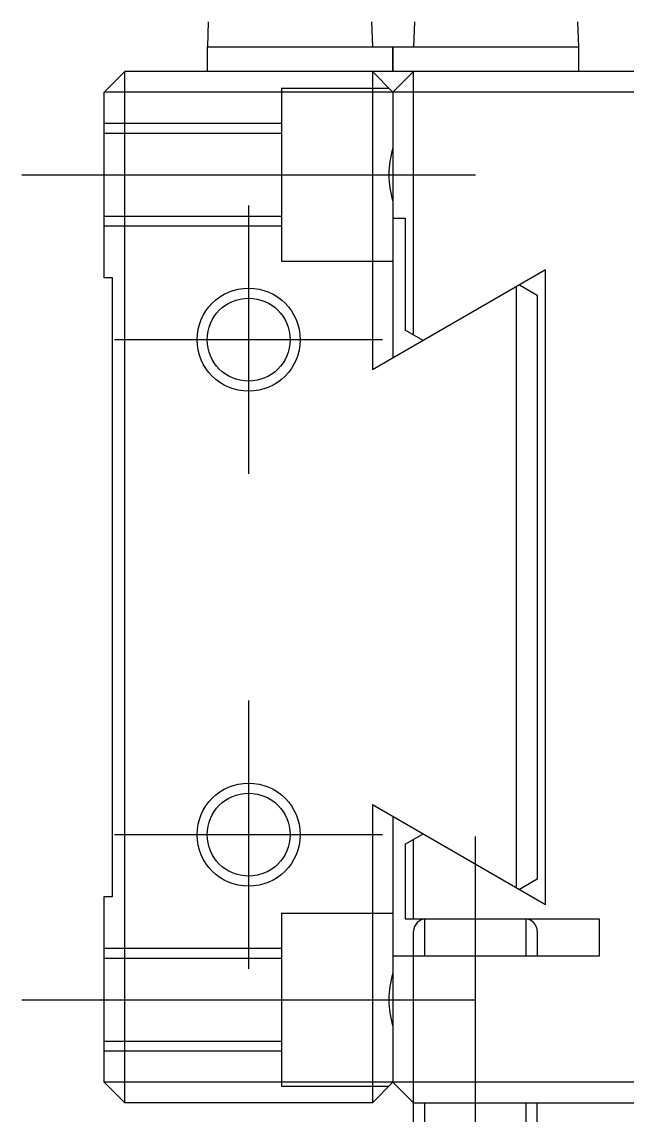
# Model space of a CAD drawing. Extents: x 1 to 229, y 0 to 160.
# Drawn here: x 26.01 to 40.69, y 68.06 to 94.56 of the extents above; entities that cross this region are included whole.
import ezdxf

# ---------------------------------------------------------------- set-up
doc = ezdxf.new("R2010")
doc.units = 0
doc.linetypes.add('CENTER', pattern=[50.8, 31.75, -6.35, 6.35, -6.35])
doc.linetypes.add('DASHED', pattern=[19.05, 12.7, -6.35])
doc.layers.get('0').update_dxf_attribs({"linetype": 'CONTINUOUS'})
doc.layers.add('CENTER', color=1, linetype='CENTER')

msp = doc.modelspace()

# ---------------------------------------------------------------- linework, layer by layer
at = {"color": 7, "linetype": 'CONTINUOUS'}
for p, q in [((30.527, 94.563), (30.506, 93.959)), ((34.485, 94.563), (34.506, 93.959)), ((35.527, 94.563), (35.506, 93.959)), ((39.485, 94.563), (39.506, 93.959)), ((30.506, 93.959), (39.506, 93.959)), ((30.506, 93.359), (30.506, 93.959)), ((35.006, 93.359), (35.006, 93.959)), ((35.006, 93.959), (35.006, 93.359)), ((39.506, 93.959), (39.506, 93.359)), ((28.506, 93.359), (28.006, 92.859)), ((28.506, 68.359), (28.506, 93.359)), ((42.506, 93.359), (28.506, 93.359)), ((35.006, 92.859), (34.506, 93.359)), ((34.506, 93.359), (34.506, 86.126)), ((35.006, 92.859), (35.506, 93.359)), ((35.506, 86.972), (35.506, 93.359)), ((28.006, 88.359), (28.006, 92.859)), ((58.006, 92.859), (28.006, 92.859)), ((35.006, 92.859), (35.006, 86.415)), ((35.006, 92.859), (35.006, 89.801)), ((35.006, 89.801), (35.306, 89.801)), ((35.306, 89.801), (35.306, 87.088)), ((38.706, 88.551), (34.506, 86.126)), ((38.706, 73.167), (38.706, 88.551)), ((28.206, 88.359), (28.006, 88.359)), ((28.206, 73.359), (28.206, 88.359)), ((38.006, 73.572), (38.006, 88.147)), ((38.073, 88.185), (38.506, 87.935)), ((38.506, 87.935), (38.506, 73.783)), ((35.739, 86.838), (35.306, 87.088)), ((34.506, 75.592), (38.706, 73.167)), ((34.506, 75.592), (34.506, 68.359)), ((35.006, 75.304), (35.006, 68.859)), ((35.306, 74.63), (35.739, 74.88)), ((35.506, 72.817), (35.506, 74.746)), ((35.306, 74.63), (35.306, 72.817)), ((38.506, 73.783), (38.073, 73.533)), ((28.006, 68.859), (28.006, 73.359)), ((28.006, 73.359), (28.206, 73.359)), ((35.306, 72.817), (40.006, 72.817)), ((40.006, 72.817), (40.006, 71.917)), ((35.506, 62.359), (35.506, 72.517)), ((38.506, 72.517), (38.506, 71.917)), ((40.006, 71.917), (35.006, 71.917)), ((28.006, 68.859), (28.506, 68.359)), ((58.006, 68.859), (28.006, 68.859)), ((34.506, 68.359), (35.006, 68.859)), ((35.506, 68.359), (35.006, 68.859)), ((34.506, 68.359), (28.506, 68.359)), ((35.506, 68.359), (42.506, 68.359)), ((38.506, 62.359), (38.506, 68.359))]:
    msp.add_line(p, q, dxfattribs=at)
at = {"color": 3, "linetype": 'DASHED'}
for p, q in [((32.306, 92.959), (32.306, 88.759)), ((32.306, 92.959), (34.906, 92.959)), ((28.006, 92.109), (32.306, 92.109)), ((28.006, 91.866), (32.306, 91.866)), ((28.006, 89.853), (32.306, 89.853)), ((32.306, 89.609), (28.006, 89.609)), ((32.306, 88.759), (35.006, 88.759)), ((32.306, 72.959), (32.306, 68.759)), ((32.306, 72.959), (35.006, 72.959)), ((28.006, 72.109), (32.306, 72.109)), ((28.006, 71.866), (32.306, 71.866)), ((28.006, 69.853), (32.306, 69.853)), ((32.306, 69.609), (28.006, 69.609)), ((32.306, 68.759), (34.906, 68.759))]:
    msp.add_line(p, q, dxfattribs=at)
at = {"color": 3, "linetype": 'CONTINUOUS'}
for p, q in [((35.776, 71.917), (35.776, 72.817)), ((38.235, 71.917), (38.235, 72.817)), ((35.776, 64.817), (35.776, 68.359)), ((38.235, 64.817), (38.235, 68.359))]:
    msp.add_line(p, q, dxfattribs=at)
for centre in [(31.506, 86.859), (31.506, 74.859)]:
    msp.add_circle(centre, 1.25, dxfattribs=at)
at = {"color": 7, "linetype": 'CONTINUOUS'}
for centre in [(31.506, 86.859), (31.506, 74.859)]:
    msp.add_circle(centre, 1.006, dxfattribs=at)
for centre, radius, start, end in [((37.006, 90.859), 2.1, 162.2472, 197.7528), ((35.806, 72.517), 0.3, 90, 180), ((38.206, 72.517), 0.3, 0, 90), ((37.006, 70.859), 2.1, 162.2472, 197.7528)]:
    msp.add_arc(centre, radius, start, end, dxfattribs=at)
at = {"layer": 'CENTER', "color": 1, "linetype": 'CENTER'}
for p, q in [((26.006, 90.859), (37.006, 90.859)), ((31.506, 90.109), (31.506, 83.609)), ((34.756, 86.859), (28.256, 86.859)), ((31.506, 78.109), (31.506, 71.609)), ((34.756, 74.859), (28.256, 74.859)), ((37.006, 54.359), (37.006, 74.817)), ((26.006, 70.859), (37.006, 70.859))]:
    msp.add_line(p, q, dxfattribs=at)

doc.saveas('drawing.dxf')
